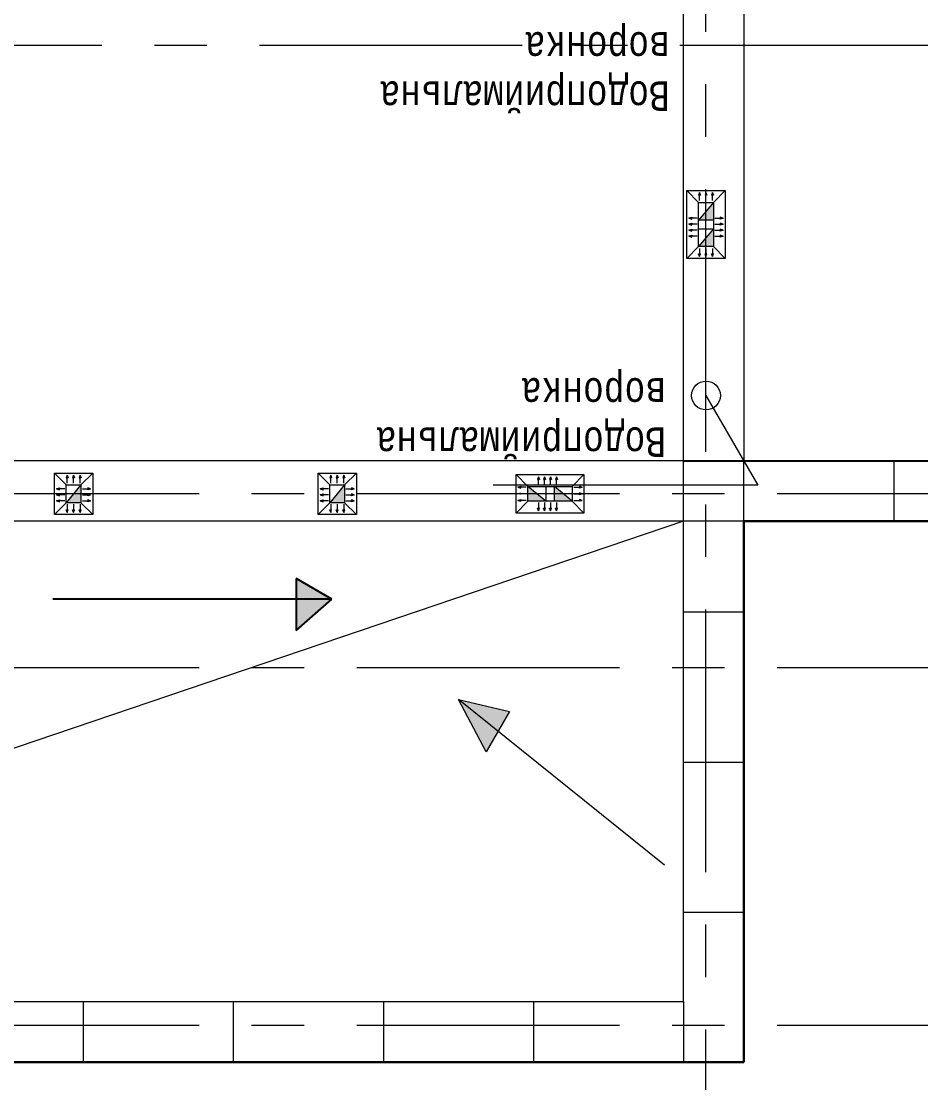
# Model space of a CAD drawing. Header units: millimetres. Extents: x -689206 to 4969298, y -1019800 to 703299.
# Drawn here: x 344555 to 352163, y -955693 to -946709 of the extents above; entities that cross this region are included whole.
import ezdxf

# ---------------------------------------------------------------- set-up
doc = ezdxf.new("R2010")
doc.units = ezdxf.units.MM
doc.linetypes.add('JIS_02_4.0', pattern=[5.5, 4, -1.5])
doc.linetypes.add('осеваяX2', pattern=[101.6, 63.5, -12.7, 12.7, -12.7])
doc.layers.add('кровля', color=211, linetype='Continuous')
doc.layers.add('четотам', color=7, linetype='Continuous')
for name, color, linetype, lineweight in [('РАЗМЕРЫ', 7, 'Continuous', 9), ('сваи', 7, 'JIS_02_4.0', 30), ('стены', 7, 'Continuous', 20)]:
    doc.layers.add(name, color=color, linetype=linetype, lineweight=lineweight)
doc.styles.add('Аннотативный', font='isocteur.ttf', dxfattribs={"width": 0.7, "height": 250})

msp = doc.modelspace()

# ---------------------------------------------------------------- hatches: boundary and pattern name
at = {"layer": 'кровля', "lineweight": 15}
h = msp.add_hatch(color=7, dxfattribs=at)
h.dxf.hatch_style = 1
h.paths.add_polyline_path([(350291.4, -948180.8), (350299.6, -948180.8), (350291.4, -948157.2)])
h.paths.add_polyline_path([(350283.3, -948180.8), (350291.4, -948180.8), (350291.4, -948157.2)])
h = msp.add_hatch(color=7, dxfattribs=at)
h.dxf.hatch_style = 1
h.paths.add_polyline_path([(350346.7, -948157.2), (350338.6, -948180.8), (350346.7, -948180.8)])
h.paths.add_polyline_path([(350346.7, -948157.2), (350346.7, -948180.8), (350354.9, -948180.8)])
h = msp.add_hatch(color=7, dxfattribs=at)
h.dxf.hatch_style = 1
h.paths.add_polyline_path([(350402, -948157.2), (350393.9, -948180.8), (350402, -948180.8)])
h.paths.add_polyline_path([(350402, -948157.2), (350402, -948180.8), (350410.2, -948180.8)])
h = msp.add_hatch(color=7, dxfattribs=at)
h.dxf.hatch_style = 1
h.paths.add_polyline_path([(350202.8, -948374.5), (350226.4, -948382.6), (350226.4, -948374.5)])
h.paths.add_polyline_path([(350202.8, -948374.5), (350226.4, -948374.5), (350226.4, -948366.4)])
h = msp.add_hatch(color=7, dxfattribs=at)
h.dxf.hatch_style = 1
h.paths.add_polyline_path([(350226.4, -948425.7), (350226.4, -948417.6), (350202.8, -948425.7)])
h.paths.add_polyline_path([(350226.4, -948433.9), (350226.4, -948425.7), (350202.8, -948425.7)])
h = msp.add_hatch(color=7, dxfattribs=at)
h.dxf.hatch_style = 1
h.paths.add_polyline_path([(350467.1, -948374.5), (350467.1, -948382.6), (350490.7, -948374.5)])
h.paths.add_polyline_path([(350467.1, -948366.4), (350467.1, -948374.5), (350490.7, -948374.5)])
h = msp.add_hatch(color=7, dxfattribs=at)
h.dxf.hatch_style = 1
h.paths.add_polyline_path([(350490.7, -948425.7), (350467.1, -948417.6), (350467.1, -948425.7)])
h.paths.add_polyline_path([(350490.7, -948425.7), (350467.1, -948425.7), (350467.1, -948433.9)])
h = msp.add_hatch(color=7, dxfattribs=at)
h.dxf.hatch_style = 1
h.paths.add_polyline_path([(350226.4, -948477), (350226.4, -948468.9), (350202.8, -948477)])
h.paths.add_polyline_path([(350226.4, -948485.1), (350226.4, -948477), (350202.8, -948477)])
h = msp.add_hatch(color=7, dxfattribs=at)
h.dxf.hatch_style = 1
h.paths.add_polyline_path([(350226.4, -948526.8), (350226.4, -948518.6), (350202.8, -948526.8)])
h.paths.add_polyline_path([(350226.4, -948534.9), (350226.4, -948526.8), (350202.8, -948526.8)])
h = msp.add_hatch(color=7, dxfattribs=at)
h.dxf.hatch_style = 1
h.paths.add_polyline_path([(350490.7, -948477), (350467.1, -948468.9), (350467.1, -948477)])
h.paths.add_polyline_path([(350490.7, -948477), (350467.1, -948477), (350467.1, -948485.1)])
h = msp.add_hatch(color=7, dxfattribs=at)
h.dxf.hatch_style = 1
h.paths.add_polyline_path([(350490.7, -948526.8), (350467.1, -948518.6), (350467.1, -948526.8)])
h.paths.add_polyline_path([(350490.7, -948526.8), (350467.1, -948526.8), (350467.1, -948534.9)])
h = msp.add_hatch(color=7, dxfattribs=at)
h.dxf.hatch_style = 1
h.paths.add_polyline_path([(350291.4, -948701.1), (350299.6, -948677.5), (350291.4, -948677.5)])
h.paths.add_polyline_path([(350291.4, -948701.1), (350291.4, -948677.5), (350283.3, -948677.5)])
h = msp.add_hatch(color=7, dxfattribs=at)
h.dxf.hatch_style = 1
h.paths.add_polyline_path([(350346.7, -948677.5), (350338.6, -948677.5), (350346.7, -948701.1)])
h.paths.add_polyline_path([(350354.9, -948677.5), (350346.7, -948677.5), (350346.7, -948701.1)])
h = msp.add_hatch(color=7, dxfattribs=at)
h.dxf.hatch_style = 1
h.paths.add_polyline_path([(350402, -948677.5), (350393.9, -948677.5), (350402, -948701.1)])
h.paths.add_polyline_path([(350410.2, -948677.5), (350402, -948677.5), (350402, -948701.1)])
at = {"layer": 'кровля', "lineweight": 15, "true_color": 0x000000}
h = msp.add_hatch(color=18, dxfattribs=at)
h.dxf.hatch_style = 1
h.paths.add_polyline_path([(344942.5, -950573.1), (344950.6, -950573.1), (344942.5, -950549.4)])
h.paths.add_polyline_path([(344934.4, -950573.1), (344942.5, -950573.1), (344942.5, -950549.4)])
h = msp.add_hatch(color=18, dxfattribs=at)
h.dxf.hatch_style = 1
h.paths.add_polyline_path([(344989.7, -950573.1), (344997.8, -950573.1), (344997.8, -950549.4)])
h.paths.add_polyline_path([(344997.8, -950573.1), (345005.9, -950573.1), (344997.8, -950549.4)])
h = msp.add_hatch(color=18, dxfattribs=at)
h.dxf.hatch_style = 1
h.paths.add_polyline_path([(345044.9, -950573.1), (345053.1, -950573.1), (345053.1, -950549.4)])
h.paths.add_polyline_path([(345053.1, -950573.1), (345061.2, -950573.1), (345053.1, -950549.4)])
h = msp.add_hatch(color=18, dxfattribs=at)
h.dxf.hatch_style = 1
h.paths.add_polyline_path([(347172.5, -950573.1), (347180.6, -950573.1), (347172.5, -950549.4)])
h.paths.add_polyline_path([(347164.4, -950573.1), (347172.5, -950573.1), (347172.5, -950549.4)])
h = msp.add_hatch(color=18, dxfattribs=at)
h.dxf.hatch_style = 1
h.paths.add_polyline_path([(347219.7, -950573.1), (347227.8, -950573.1), (347227.8, -950549.4)])
h.paths.add_polyline_path([(347227.8, -950573.1), (347235.9, -950573.1), (347227.8, -950549.4)])
h = msp.add_hatch(color=18, dxfattribs=at)
h.dxf.hatch_style = 1
h.paths.add_polyline_path([(347274.9, -950573.1), (347283.1, -950573.1), (347283.1, -950549.4)])
h.paths.add_polyline_path([(347283.1, -950573.1), (347291.2, -950573.1), (347283.1, -950549.4)])
at = {"layer": 'кровля', "lineweight": 15}
h = msp.add_hatch(color=7, dxfattribs=at)
h.dxf.hatch_style = 1
h.paths.add_polyline_path([(348930.2, -950587.9), (348938.3, -950587.9), (348930.2, -950564.3)])
h.paths.add_polyline_path([(348922, -950587.9), (348930.2, -950587.9), (348930.2, -950564.3)])
h = msp.add_hatch(color=7, dxfattribs=at)
h.dxf.hatch_style = 1
h.paths.add_polyline_path([(348980, -950587.9), (348988.1, -950587.9), (348980, -950564.3)])
h.paths.add_polyline_path([(348971.8, -950587.9), (348980, -950587.9), (348980, -950564.3)])
h = msp.add_hatch(color=7, dxfattribs=at)
h.dxf.hatch_style = 1
h.paths.add_polyline_path([(349031.2, -950587.9), (349039.3, -950587.9), (349031.2, -950564.3)])
h.paths.add_polyline_path([(349023.1, -950587.9), (349031.2, -950587.9), (349031.2, -950564.3)])
h = msp.add_hatch(color=7, dxfattribs=at)
h.dxf.hatch_style = 1
h.paths.add_polyline_path([(349082.5, -950564.3), (349074.3, -950587.9), (349082.5, -950587.9)])
h.paths.add_polyline_path([(349082.5, -950564.3), (349082.5, -950587.9), (349090.6, -950587.9)])
at = {"layer": 'кровля', "lineweight": 15, "true_color": 0x000000}
h = msp.add_hatch(color=18, dxfattribs=at)
h.dxf.hatch_style = 1
h.paths.add_polyline_path([(344853.8, -950665.2), (344877.5, -950673.3), (344877.5, -950665.2)])
h.paths.add_polyline_path([(344853.8, -950665.2), (344877.5, -950665.2), (344877.5, -950657.1)])
h = msp.add_hatch(color=18, dxfattribs=at)
h.dxf.hatch_style = 1
h.paths.add_polyline_path([(345118.1, -950665.2), (345118.1, -950673.3), (345141.8, -950665.2)])
h.paths.add_polyline_path([(345118.1, -950657.1), (345118.1, -950665.2), (345141.8, -950665.2)])
h = msp.add_hatch(color=18, dxfattribs=at)
h.dxf.hatch_style = 1
h.paths.add_polyline_path([(347083.8, -950665.2), (347107.5, -950673.3), (347107.5, -950665.2)])
h.paths.add_polyline_path([(347083.8, -950665.2), (347107.5, -950665.2), (347107.5, -950657.1)])
h = msp.add_hatch(color=18, dxfattribs=at)
h.dxf.hatch_style = 1
h.paths.add_polyline_path([(347348.1, -950665.2), (347348.1, -950673.3), (347371.8, -950665.2)])
h.paths.add_polyline_path([(347348.1, -950657.1), (347348.1, -950665.2), (347371.8, -950665.2)])
at = {"layer": 'кровля', "lineweight": 15}
h = msp.add_hatch(color=7, dxfattribs=at)
h.dxf.hatch_style = 1
h.paths.add_polyline_path([(348755.8, -950653), (348779.5, -950661.1), (348779.5, -950653)])
h.paths.add_polyline_path([(348755.8, -950653), (348779.5, -950653), (348779.5, -950644.8)])
h = msp.add_hatch(color=7, dxfattribs=at)
h.dxf.hatch_style = 1
h.paths.add_polyline_path([(349276.1, -950653), (349276.1, -950661.1), (349299.7, -950653)])
h.paths.add_polyline_path([(349276.1, -950644.8), (349276.1, -950653), (349299.7, -950653)])
at = {"layer": 'кровля', "lineweight": 15, "true_color": 0x000000}
h = msp.add_hatch(color=18, dxfattribs=at)
h.dxf.hatch_style = 1
h.paths.add_polyline_path([(344877.5, -950716.5), (344877.5, -950708.3), (344853.8, -950716.5)])
h.paths.add_polyline_path([(344877.5, -950724.6), (344877.5, -950716.5), (344853.8, -950716.5)])
h = msp.add_hatch(color=18, dxfattribs=at)
h.dxf.hatch_style = 1
h.paths.add_polyline_path([(344877.5, -950767.7), (344877.5, -950759.6), (344853.8, -950767.7)])
h.paths.add_polyline_path([(344877.5, -950775.8), (344877.5, -950767.7), (344853.8, -950767.7)])
h = msp.add_hatch(color=18, dxfattribs=at)
h.dxf.hatch_style = 1
h.paths.add_polyline_path([(345141.8, -950716.5), (345118.1, -950708.3), (345118.1, -950716.5)])
h.paths.add_polyline_path([(345141.8, -950716.5), (345118.1, -950716.5), (345118.1, -950724.6)])
h = msp.add_hatch(color=18, dxfattribs=at)
h.dxf.hatch_style = 1
h.paths.add_polyline_path([(345141.8, -950767.7), (345118.1, -950759.6), (345118.1, -950767.7)])
h.paths.add_polyline_path([(345141.8, -950767.7), (345118.1, -950767.7), (345118.1, -950775.8)])
h = msp.add_hatch(color=18, dxfattribs=at)
h.dxf.hatch_style = 1
h.paths.add_polyline_path([(347107.5, -950716.5), (347107.5, -950708.3), (347083.8, -950716.5)])
h.paths.add_polyline_path([(347107.5, -950724.6), (347107.5, -950716.5), (347083.8, -950716.5)])
h = msp.add_hatch(color=18, dxfattribs=at)
h.dxf.hatch_style = 1
h.paths.add_polyline_path([(347107.5, -950767.7), (347107.5, -950759.6), (347083.8, -950767.7)])
h.paths.add_polyline_path([(347107.5, -950775.8), (347107.5, -950767.7), (347083.8, -950767.7)])
h = msp.add_hatch(color=18, dxfattribs=at)
h.dxf.hatch_style = 1
h.paths.add_polyline_path([(347371.8, -950716.5), (347348.1, -950708.3), (347348.1, -950716.5)])
h.paths.add_polyline_path([(347371.8, -950716.5), (347348.1, -950716.5), (347348.1, -950724.6)])
h = msp.add_hatch(color=18, dxfattribs=at)
h.dxf.hatch_style = 1
h.paths.add_polyline_path([(347371.8, -950767.7), (347348.1, -950759.6), (347348.1, -950767.7)])
h.paths.add_polyline_path([(347371.8, -950767.7), (347348.1, -950767.7), (347348.1, -950775.8)])
at = {"layer": 'кровля', "lineweight": 15}
h = msp.add_hatch(color=7, dxfattribs=at)
h.dxf.hatch_style = 1
h.paths.add_polyline_path([(348779.5, -950708.3), (348779.5, -950700.1), (348755.8, -950708.3)])
h.paths.add_polyline_path([(348779.5, -950716.4), (348779.5, -950708.3), (348755.8, -950708.3)])
h = msp.add_hatch(color=7, dxfattribs=at)
h.dxf.hatch_style = 1
h.paths.add_polyline_path([(348779.5, -950763.5), (348779.5, -950755.4), (348755.8, -950763.5)])
h.paths.add_polyline_path([(348779.5, -950771.7), (348779.5, -950763.5), (348755.8, -950763.5)])
h = msp.add_hatch(color=7, dxfattribs=at)
h.dxf.hatch_style = 1
h.paths.add_polyline_path([(349299.7, -950763.5), (349276.1, -950755.4), (349276.1, -950763.5)])
h.paths.add_polyline_path([(349299.7, -950763.5), (349276.1, -950763.5), (349276.1, -950771.7)])
at = {"layer": 'кровля', "lineweight": 15, "true_color": 0x000000}
h = msp.add_hatch(color=18, dxfattribs=at)
h.dxf.hatch_style = 1
h.paths.add_polyline_path([(344942.5, -950867.1), (344950.6, -950843.4), (344942.5, -950843.4)])
h.paths.add_polyline_path([(344942.5, -950867.1), (344942.5, -950843.4), (344934.4, -950843.4)])
h = msp.add_hatch(color=18, dxfattribs=at)
h.dxf.hatch_style = 1
h.paths.add_polyline_path([(344997.8, -950843.4), (344989.7, -950843.4), (344997.8, -950867.1)])
h.paths.add_polyline_path([(345005.9, -950843.4), (344997.8, -950843.4), (344997.8, -950867.1)])
h = msp.add_hatch(color=18, dxfattribs=at)
h.dxf.hatch_style = 1
h.paths.add_polyline_path([(345053.1, -950843.4), (345044.9, -950843.4), (345053.1, -950867.1)])
h.paths.add_polyline_path([(345061.2, -950843.4), (345053.1, -950843.4), (345053.1, -950867.1)])
h = msp.add_hatch(color=18, dxfattribs=at)
h.dxf.hatch_style = 1
h.paths.add_polyline_path([(347172.5, -950867.1), (347180.6, -950843.4), (347172.5, -950843.4)])
h.paths.add_polyline_path([(347172.5, -950867.1), (347172.5, -950843.4), (347164.4, -950843.4)])
h = msp.add_hatch(color=18, dxfattribs=at)
h.dxf.hatch_style = 1
h.paths.add_polyline_path([(347227.8, -950843.4), (347219.7, -950843.4), (347227.8, -950867.1)])
h.paths.add_polyline_path([(347235.9, -950843.4), (347227.8, -950843.4), (347227.8, -950867.1)])
h = msp.add_hatch(color=18, dxfattribs=at)
h.dxf.hatch_style = 1
h.paths.add_polyline_path([(347283.1, -950843.4), (347274.9, -950843.4), (347283.1, -950867.1)])
h.paths.add_polyline_path([(347291.2, -950843.4), (347283.1, -950843.4), (347283.1, -950867.1)])
at = {"layer": 'кровля', "lineweight": 15}
h = msp.add_hatch(color=7, dxfattribs=at)
h.dxf.hatch_style = 1
h.paths.add_polyline_path([(348930.2, -950852.2), (348938.3, -950828.6), (348930.2, -950828.6)])
h.paths.add_polyline_path([(348930.2, -950852.2), (348930.2, -950828.6), (348922, -950828.6)])
h = msp.add_hatch(color=7, dxfattribs=at)
h.dxf.hatch_style = 1
h.paths.add_polyline_path([(348980, -950852.2), (348988.1, -950828.6), (348980, -950828.6)])
h.paths.add_polyline_path([(348980, -950852.2), (348980, -950828.6), (348971.8, -950828.6)])
h = msp.add_hatch(color=7, dxfattribs=at)
h.dxf.hatch_style = 1
h.paths.add_polyline_path([(349031.2, -950852.2), (349039.3, -950828.6), (349031.2, -950828.6)])
h.paths.add_polyline_path([(349031.2, -950852.2), (349031.2, -950828.6), (349023.1, -950828.6)])
h = msp.add_hatch(color=7, dxfattribs=at)
h.dxf.hatch_style = 1
h.paths.add_polyline_path([(349082.5, -950828.6), (349074.3, -950828.6), (349082.5, -950852.2)])
h.paths.add_polyline_path([(349090.6, -950828.6), (349082.5, -950828.6), (349082.5, -950852.2)])
at = {"layer": 'РАЗМЕРЫ', "lineweight": 20, "ltscale": 150}
h = msp.add_hatch(color=256, dxfattribs=at)
h.dxf.hatch_style = 1
h.paths.add_polyline_path([(350284.2, -948616), (350409.2, -948616), (350409.2, -948466)])
h.paths.add_polyline_path([(350284.2, -948392.3), (350409.2, -948392.3), (350409.2, -948242.3)])
h = msp.add_hatch(color=256, dxfattribs=at)
h.dxf.hatch_style = 1
h.paths.add_polyline_path([(344935.3, -950783.3), (345060.3, -950783.3), (345060.3, -950633.3)])
h = msp.add_hatch(color=256, dxfattribs=at)
h.dxf.hatch_style = 1
h.paths.add_polyline_path([(347165.3, -950783.3), (347290.3, -950783.3), (347290.3, -950633.3)])
h = msp.add_hatch(color=256, dxfattribs=at)
h.dxf.hatch_style = 1
h.paths.add_polyline_path([(348840.9, -950645.8), (348840.9, -950770.8), (348990.9, -950770.8)])
h.paths.add_polyline_path([(349064.7, -950645.8), (349064.7, -950770.8), (349214.7, -950770.8)])
at = {"layer": 'сваи', "lineweight": 20, "ltscale": 15000}
h = msp.add_hatch(color=256, dxfattribs=at)
h.dxf.hatch_style = 1
h.paths.add_polyline_path([(348486.9, -952893), (348587.8, -952718.2), (348254.7, -952450.2)])
h.paths.add_polyline_path([(348587.8, -952718.2), (348684.7, -952550.2), (348254.7, -952450.2)])
h.paths.add_polyline_path([(346879.2, -951600.2), (347183.2, -951600.2), (346879.2, -951424.7)])
h.paths.add_polyline_path([(346879.2, -951865), (347183.2, -951600.2), (346879.2, -951600.2)])
h.paths.add_polyline_path([(348691.1, -946179.2), (349059.5, -945907.4), (348691.1, -945907.4)])
h.paths.add_polyline_path([(348691.1, -945907.4), (349059.5, -945907.4), (348691.1, -945694.7)])
h.paths.add_polyline_path([(352017.6, -946228.5), (352017.6, -945952.1), (351539, -945952.1)])
h.paths.add_polyline_path([(351539, -945952.1), (352017.6, -945952.1), (352017.6, -945716.7)])
h.paths.add_polyline_path([(349239.2, -940090.2), (349543.2, -940090.2), (349239.2, -939914.7)])
h.paths.add_polyline_path([(349239.2, -940355), (349543.2, -940090.2), (349239.2, -940090.2)])
h.paths.add_polyline_path([(351705.9, -940317.4), (351705.9, -940141.9), (351401.9, -940141.9)])
h.paths.add_polyline_path([(351401.9, -940141.9), (351705.9, -940141.9), (351705.9, -939877.1)])
h.paths.add_polyline_path([(346879.2, -935035), (347183.2, -934770.2), (346879.2, -934770.2)])
h.paths.add_polyline_path([(346879.2, -934770.2), (347183.2, -934770.2), (346879.2, -934594.7)])
h.paths.add_polyline_path([(348254.7, -933870.2), (348697.5, -933638.1), (348522.7, -933537.2)])
h.paths.add_polyline_path([(348254.7, -933870.2), (348522.7, -933537.2), (348354.7, -933440.2)])

# ---------------------------------------------------------------- linework, layer by layer
at = {"layer": 'кровля', "color": 7, "lineweight": 15}
for p, q in [((350284.2, -948242.3), (350184.2, -948142.3)), ((350291.4, -948157.2), (350283.3, -948180.8)), ((350291.4, -948227.2), (350291.4, -948157.2)), ((350291.4, -948157.2), (350299.6, -948180.8)), ((350346.7, -948157.2), (350338.6, -948180.8)), ((350346.7, -948227.2), (350346.7, -948157.2)), ((350346.7, -948157.2), (350354.9, -948180.8)), ((350402, -948157.2), (350393.9, -948180.8)), ((350402, -948227.2), (350402, -948157.2)), ((350402, -948157.2), (350410.2, -948180.8)), ((350409.2, -948242.3), (350509.2, -948142.3)), ((350283.3, -948180.8), (350291.4, -948180.8)), ((350299.6, -948180.8), (350291.4, -948180.8)), ((350338.6, -948180.8), (350346.7, -948180.8)), ((350393.9, -948180.8), (350402, -948180.8)), ((350410.2, -948180.8), (350402, -948180.8)), ((350202.8, -948374.5), (350226.4, -948366.4)), ((350272.8, -948374.5), (350202.8, -948374.5)), ((350202.8, -948374.5), (350226.4, -948382.6)), ((350202.8, -948425.7), (350226.4, -948417.6)), ((350272.8, -948425.7), (350202.8, -948425.7)), ((350202.8, -948425.7), (350226.4, -948433.9)), ((350226.4, -948366.4), (350226.4, -948374.5)), ((350226.4, -948382.6), (350226.4, -948374.5)), ((350226.4, -948417.6), (350226.4, -948425.7)), ((350226.4, -948433.9), (350226.4, -948425.7)), ((350420.7, -948374.5), (350490.7, -948374.5)), ((350420.7, -948425.7), (350490.7, -948425.7)), ((350490.7, -948374.5), (350467.1, -948366.4)), ((350467.1, -948366.4), (350467.1, -948374.5)), ((350490.7, -948374.5), (350467.1, -948382.6)), ((350467.1, -948382.6), (350467.1, -948374.5)), ((350490.7, -948425.7), (350467.1, -948417.6)), ((350467.1, -948417.6), (350467.1, -948425.7)), ((350490.7, -948425.7), (350467.1, -948433.9)), ((350467.1, -948433.9), (350467.1, -948425.7)), ((350202.8, -948477), (350226.4, -948468.9)), ((350272.8, -948477), (350202.8, -948477)), ((350202.8, -948477), (350226.4, -948485.1)), ((350202.8, -948526.8), (350226.4, -948518.6)), ((350272.8, -948526.8), (350202.8, -948526.8)), ((350202.8, -948526.8), (350226.4, -948534.9)), ((350226.4, -948468.9), (350226.4, -948477)), ((350226.4, -948485.1), (350226.4, -948477)), ((350226.4, -948518.6), (350226.4, -948526.8)), ((350226.4, -948534.9), (350226.4, -948526.8)), ((350420.7, -948477), (350490.7, -948477)), ((350420.7, -948526.8), (350490.7, -948526.8)), ((350490.7, -948477), (350467.1, -948468.9)), ((350467.1, -948468.9), (350467.1, -948477)), ((350490.7, -948477), (350467.1, -948485.1)), ((350467.1, -948485.1), (350467.1, -948477)), ((350490.7, -948526.8), (350467.1, -948518.6)), ((350467.1, -948518.6), (350467.1, -948526.8)), ((350490.7, -948526.8), (350467.1, -948534.9)), ((350467.1, -948534.9), (350467.1, -948526.8)), ((350284.2, -948616), (350184.2, -948716)), ((350409.2, -948616), (350509.2, -948716)), ((350291.4, -948701.1), (350283.3, -948677.5)), ((350283.3, -948677.5), (350291.4, -948677.5)), ((350291.4, -948631.1), (350291.4, -948701.1)), ((350291.4, -948701.1), (350299.6, -948677.5)), ((350299.6, -948677.5), (350291.4, -948677.5)), ((350346.7, -948701.1), (350338.6, -948677.5)), ((350346.7, -948631.1), (350346.7, -948701.1)), ((350346.7, -948701.1), (350354.9, -948677.5)), ((350354.9, -948677.5), (350346.7, -948677.5)), ((350402, -948701.1), (350393.9, -948677.5)), ((350393.9, -948677.5), (350402, -948677.5)), ((350402, -948631.1), (350402, -948701.1)), ((350402, -948701.1), (350410.2, -948677.5)), ((350410.2, -948677.5), (350402, -948677.5)), ((348840.9, -950645.8), (348740.9, -950545.8)), ((348930.2, -950564.3), (348922, -950587.9)), ((348922, -950587.9), (348930.2, -950587.9)), ((348930.2, -950634.3), (348930.2, -950564.3)), ((348930.2, -950564.3), (348938.3, -950587.9)), ((348938.3, -950587.9), (348930.2, -950587.9)), ((348980, -950564.3), (348971.8, -950587.9)), ((348971.8, -950587.9), (348980, -950587.9)), ((348980, -950634.3), (348980, -950564.3)), ((348980, -950564.3), (348988.1, -950587.9)), ((348988.1, -950587.9), (348980, -950587.9)), ((349031.2, -950564.3), (349023.1, -950587.9)), ((349023.1, -950587.9), (349031.2, -950587.9)), ((349031.2, -950634.3), (349031.2, -950564.3)), ((349031.2, -950564.3), (349039.3, -950587.9)), ((349039.3, -950587.9), (349031.2, -950587.9)), ((349082.5, -950564.3), (349074.3, -950587.9)), ((349074.3, -950587.9), (349082.5, -950587.9)), ((349082.5, -950634.3), (349082.5, -950564.3)), ((349082.5, -950564.3), (349090.6, -950587.9)), ((349090.6, -950587.9), (349082.5, -950587.9)), ((349214.7, -950645.8), (349314.7, -950545.8)), ((348755.8, -950653), (348779.5, -950644.8)), ((348825.8, -950653), (348755.8, -950653)), ((348755.8, -950653), (348779.5, -950661.1)), ((348779.5, -950644.8), (348779.5, -950653)), ((348779.5, -950661.1), (348779.5, -950653)), ((349229.7, -950653), (349299.7, -950653)), ((349299.7, -950653), (349276.1, -950644.8)), ((349276.1, -950644.8), (349276.1, -950653)), ((349299.7, -950653), (349276.1, -950661.1)), ((349276.1, -950661.1), (349276.1, -950653)), ((348840.9, -950770.8), (348740.9, -950870.8)), ((348755.8, -950708.3), (348779.5, -950700.1)), ((348825.8, -950708.3), (348755.8, -950708.3)), ((348755.8, -950763.5), (348779.5, -950755.4)), ((348825.8, -950763.5), (348755.8, -950763.5)), ((348755.8, -950763.5), (348779.5, -950771.7)), ((348779.5, -950755.4), (348779.5, -950763.5)), ((348779.5, -950771.7), (348779.5, -950763.5)), ((349214.7, -950770.8), (349314.7, -950870.8)), ((349229.7, -950708.3), (349299.7, -950708.3)), ((349229.7, -950763.5), (349299.7, -950763.5)), ((349299.7, -950708.3), (349276.1, -950700.1)), ((349299.7, -950708.3), (349276.1, -950716.4)), ((349276.1, -950716.4), (349276.1, -950708.3)), ((349299.7, -950763.5), (349276.1, -950755.4)), ((349276.1, -950755.4), (349276.1, -950763.5)), ((349299.7, -950763.5), (349276.1, -950771.7)), ((349276.1, -950771.7), (349276.1, -950763.5)), ((348930.2, -950852.2), (348922, -950828.6)), ((348922, -950828.6), (348930.2, -950828.6)), ((348930.2, -950782.2), (348930.2, -950852.2)), ((348930.2, -950852.2), (348938.3, -950828.6)), ((348938.3, -950828.6), (348930.2, -950828.6)), ((348980, -950852.2), (348971.8, -950828.6)), ((348971.8, -950828.6), (348980, -950828.6)), ((348980, -950782.2), (348980, -950852.2)), ((348980, -950852.2), (348988.1, -950828.6)), ((348988.1, -950828.6), (348980, -950828.6)), ((349031.2, -950852.2), (349023.1, -950828.6)), ((349023.1, -950828.6), (349031.2, -950828.6)), ((349031.2, -950782.2), (349031.2, -950852.2)), ((349031.2, -950852.2), (349039.3, -950828.6)), ((349039.3, -950828.6), (349031.2, -950828.6)), ((349082.5, -950852.2), (349074.3, -950828.6)), ((349074.3, -950828.6), (349082.5, -950828.6)), ((349082.5, -950782.2), (349082.5, -950852.2)), ((349082.5, -950852.2), (349090.6, -950828.6)), ((349090.6, -950828.6), (349082.5, -950828.6))]:
    msp.add_line(p, q, dxfattribs=at)
at = {"layer": 'кровля', "color": 18, "lineweight": 15, "true_color": 0x000000}
for p, q in [((344935.3, -950633.3), (344835.3, -950533.3)), ((344942.5, -950549.4), (344934.4, -950573.1)), ((344934.4, -950573.1), (344942.5, -950573.1)), ((344942.5, -950619.4), (344942.5, -950549.4)), ((344942.5, -950549.4), (344950.6, -950573.1)), ((344950.6, -950573.1), (344942.5, -950573.1)), ((344997.8, -950549.4), (344989.7, -950573.1)), ((344989.7, -950573.1), (344997.8, -950573.1)), ((344997.8, -950619.4), (344997.8, -950549.4)), ((344997.8, -950549.4), (345005.9, -950573.1)), ((345005.9, -950573.1), (344997.8, -950573.1)), ((345053.1, -950549.4), (345044.9, -950573.1)), ((345044.9, -950573.1), (345053.1, -950573.1)), ((345053.1, -950619.4), (345053.1, -950549.4)), ((345053.1, -950549.4), (345061.2, -950573.1)), ((345061.2, -950573.1), (345053.1, -950573.1)), ((345060.3, -950633.3), (345160.3, -950533.3)), ((347165.3, -950633.3), (347065.3, -950533.3)), ((347172.5, -950549.4), (347164.4, -950573.1)), ((347164.4, -950573.1), (347172.5, -950573.1)), ((347172.5, -950619.4), (347172.5, -950549.4)), ((347172.5, -950549.4), (347180.6, -950573.1)), ((347180.6, -950573.1), (347172.5, -950573.1)), ((347227.8, -950549.4), (347219.7, -950573.1)), ((347219.7, -950573.1), (347227.8, -950573.1)), ((347227.8, -950619.4), (347227.8, -950549.4)), ((347227.8, -950549.4), (347235.9, -950573.1)), ((347235.9, -950573.1), (347227.8, -950573.1)), ((347283.1, -950549.4), (347274.9, -950573.1)), ((347274.9, -950573.1), (347283.1, -950573.1)), ((347283.1, -950619.4), (347283.1, -950549.4)), ((347283.1, -950549.4), (347291.2, -950573.1)), ((347291.2, -950573.1), (347283.1, -950573.1)), ((347290.3, -950633.3), (347390.3, -950533.3)), ((344853.8, -950665.2), (344877.5, -950657.1)), ((344923.8, -950665.2), (344853.8, -950665.2)), ((344853.8, -950665.2), (344877.5, -950673.3)), ((344877.5, -950657.1), (344877.5, -950665.2)), ((344877.5, -950673.3), (344877.5, -950665.2)), ((345071.8, -950665.2), (345141.8, -950665.2)), ((345141.8, -950665.2), (345118.1, -950657.1)), ((345118.1, -950657.1), (345118.1, -950665.2)), ((345141.8, -950665.2), (345118.1, -950673.3)), ((345118.1, -950673.3), (345118.1, -950665.2)), ((347083.8, -950665.2), (347107.5, -950657.1)), ((347153.8, -950665.2), (347083.8, -950665.2)), ((347083.8, -950665.2), (347107.5, -950673.3)), ((347107.5, -950657.1), (347107.5, -950665.2)), ((347107.5, -950673.3), (347107.5, -950665.2)), ((347301.8, -950665.2), (347371.8, -950665.2)), ((347371.8, -950665.2), (347348.1, -950657.1)), ((347348.1, -950657.1), (347348.1, -950665.2)), ((347371.8, -950665.2), (347348.1, -950673.3)), ((347348.1, -950673.3), (347348.1, -950665.2)), ((344853.8, -950716.5), (344877.5, -950708.3)), ((344923.8, -950716.5), (344853.8, -950716.5)), ((344853.8, -950716.5), (344877.5, -950724.6)), ((344853.8, -950767.7), (344877.5, -950759.6)), ((344923.8, -950767.7), (344853.8, -950767.7)), ((344853.8, -950767.7), (344877.5, -950775.8)), ((344877.5, -950708.3), (344877.5, -950716.5)), ((344877.5, -950724.6), (344877.5, -950716.5)), ((344877.5, -950759.6), (344877.5, -950767.7)), ((344877.5, -950775.8), (344877.5, -950767.7)), ((345071.8, -950716.5), (345141.8, -950716.5)), ((345071.8, -950767.7), (345141.8, -950767.7)), ((345141.8, -950716.5), (345118.1, -950708.3)), ((345118.1, -950708.3), (345118.1, -950716.5)), ((345141.8, -950716.5), (345118.1, -950724.6)), ((345118.1, -950724.6), (345118.1, -950716.5)), ((345141.8, -950767.7), (345118.1, -950759.6)), ((345118.1, -950759.6), (345118.1, -950767.7)), ((345141.8, -950767.7), (345118.1, -950775.8)), ((345118.1, -950775.8), (345118.1, -950767.7)), ((347083.8, -950716.5), (347107.5, -950708.3)), ((347153.8, -950716.5), (347083.8, -950716.5)), ((347083.8, -950716.5), (347107.5, -950724.6)), ((347083.8, -950767.7), (347107.5, -950759.6)), ((347153.8, -950767.7), (347083.8, -950767.7)), ((347083.8, -950767.7), (347107.5, -950775.8)), ((347107.5, -950708.3), (347107.5, -950716.5)), ((347107.5, -950724.6), (347107.5, -950716.5)), ((347107.5, -950759.6), (347107.5, -950767.7)), ((347107.5, -950775.8), (347107.5, -950767.7)), ((347301.8, -950716.5), (347371.8, -950716.5)), ((347301.8, -950767.7), (347371.8, -950767.7)), ((347371.8, -950716.5), (347348.1, -950708.3)), ((347348.1, -950708.3), (347348.1, -950716.5)), ((347371.8, -950716.5), (347348.1, -950724.6)), ((347348.1, -950724.6), (347348.1, -950716.5)), ((347371.8, -950767.7), (347348.1, -950759.6)), ((347348.1, -950759.6), (347348.1, -950767.7)), ((347371.8, -950767.7), (347348.1, -950775.8)), ((347348.1, -950775.8), (347348.1, -950767.7)), ((344935.3, -950783.3), (344835.3, -950883.3)), ((344942.5, -950867.1), (344934.4, -950843.4)), ((344934.4, -950843.4), (344942.5, -950843.4)), ((344942.5, -950797.1), (344942.5, -950867.1)), ((344942.5, -950867.1), (344950.6, -950843.4)), ((344950.6, -950843.4), (344942.5, -950843.4)), ((344997.8, -950867.1), (344989.7, -950843.4)), ((344989.7, -950843.4), (344997.8, -950843.4)), ((344997.8, -950797.1), (344997.8, -950867.1)), ((344997.8, -950867.1), (345005.9, -950843.4)), ((345005.9, -950843.4), (344997.8, -950843.4)), ((345053.1, -950867.1), (345044.9, -950843.4)), ((345044.9, -950843.4), (345053.1, -950843.4)), ((345053.1, -950797.1), (345053.1, -950867.1)), ((345053.1, -950867.1), (345061.2, -950843.4)), ((345061.2, -950843.4), (345053.1, -950843.4)), ((345060.3, -950783.3), (345160.3, -950883.3)), ((347165.3, -950783.3), (347065.3, -950883.3)), ((347172.5, -950867.1), (347164.4, -950843.4)), ((347164.4, -950843.4), (347172.5, -950843.4)), ((347172.5, -950797.1), (347172.5, -950867.1)), ((347172.5, -950867.1), (347180.6, -950843.4)), ((347180.6, -950843.4), (347172.5, -950843.4)), ((347227.8, -950867.1), (347219.7, -950843.4)), ((347219.7, -950843.4), (347227.8, -950843.4)), ((347227.8, -950797.1), (347227.8, -950867.1)), ((347227.8, -950867.1), (347235.9, -950843.4)), ((347235.9, -950843.4), (347227.8, -950843.4)), ((347283.1, -950867.1), (347274.9, -950843.4)), ((347274.9, -950843.4), (347283.1, -950843.4)), ((347283.1, -950797.1), (347283.1, -950867.1)), ((347283.1, -950867.1), (347291.2, -950843.4)), ((347291.2, -950843.4), (347283.1, -950843.4)), ((347290.3, -950783.3), (347390.3, -950883.3))]:
    msp.add_line(p, q, dxfattribs=at)
at = {"layer": 'кровля', "color": 7, "lineweight": 15}
for points in [[(350509.2, -948716), (350184.2, -948716), (350184.2, -948142.3), (350509.2, -948142.3)], [(350409.2, -948616), (350284.2, -948616), (350284.2, -948242.3), (350409.2, -948242.3)], [(348740.9, -950870.8), (348740.9, -950545.8), (349314.7, -950545.8), (349314.7, -950870.8)], [(348840.9, -950770.8), (348840.9, -950645.8), (349214.7, -950645.8), (349214.7, -950770.8)]]:
    msp.add_lwpolyline(points, close=True, dxfattribs=at)
at = {"layer": 'кровля', "color": 18, "lineweight": 15, "true_color": 0x000000}
for points in [[(345160.3, -950883.3), (344835.3, -950883.3), (344835.3, -950533.3), (345160.3, -950533.3)], [(347390.3, -950883.3), (347065.3, -950883.3), (347065.3, -950533.3), (347390.3, -950533.3)], [(345060.3, -950783.3), (344935.3, -950783.3), (344935.3, -950633.3), (345060.3, -950633.3)], [(347290.3, -950783.3), (347165.3, -950783.3), (347165.3, -950633.3), (347290.3, -950633.3)]]:
    msp.add_lwpolyline(points, close=True, dxfattribs=at)
at = {"layer": 'РАЗМЕРЫ', "lineweight": 20, "ltscale": 150}
for p, q in [((350157.7, -950428.7), (350157.7, -935754.4)), ((350667.6, -935754.4), (350667.6, -950428.7)), ((350346.7, -949876), (350784.9, -950635)), ((350157.7, -950428.7), (338165.6, -950428.7)), ((350667.7, -950938.7), (350667.6, -950428.7)), ((351937.7, -950938.7), (351937.6, -950428.7)), ((350784.9, -950635), (348547.8, -950635)), ((350667.7, -950938.7), (338165.6, -950938.7)), ((350159.3, -951708.3), (350670.4, -951708.3)), ((350156.6, -952978.3), (350667.7, -952978.3)), ((350156.6, -954248.3), (350667.7, -954248.3)), ((345077.7, -955008.2), (345077.7, -955518.3)), ((346347.7, -955008.2), (346347.7, -955518.3)), ((347617.7, -955008.2), (347617.7, -955518.3)), ((348887.7, -955008.2), (348887.7, -955518.3)), ((350157.7, -955008.2), (350157.7, -955518.3))]:
    msp.add_line(p, q, dxfattribs=at)
at = {"layer": 'РАЗМЕРЫ', "linetype": 'осеваяX2', "lineweight": 5, "ltscale": 35}
msp.add_line((332346.7, -946910.3), (399399.4, -946910.3), dxfattribs=at)
at = {"layer": 'РАЗМЕРЫ', "lineweight": 25, "ltscale": 150}
for p, q in [((347183.2, -951600.2), (346879.2, -951424.7)), ((346879.2, -951424.7), (346879.2, -951865)), ((347183.2, -951600.2), (344822.8, -951600.2)), ((346879.2, -951865), (347183.2, -951600.2))]:
    msp.add_line(p, q, dxfattribs=at)
at = {"layer": 'РАЗМЕРЫ', "lineweight": 20, "ltscale": 150}
msp.add_circle((350346.7, -949876), 122, dxfattribs=at)
at = {"layer": 'сваи', "lineweight": 20, "ltscale": 15000}
for p, q in [((350157.7, -950938.7), (338165.6, -955008.2)), ((349994.7, -953850.2), (348254.7, -952450.2)), ((348254.7, -952450.2), (348684.7, -952550.2)), ((348486.9, -952893), (348254.7, -952450.2)), ((348684.7, -952550.2), (348486.9, -952893))]:
    msp.add_line(p, q, dxfattribs=at)
at = {"layer": 'стены', "linetype": 'осеваяX2', "lineweight": 5, "ltscale": 35}
for p, q in [((350346.7, -964577.2), (350346.7, -914735.9)), ((399399.4, -950708.3), (332346.7, -950708.3)), ((399399.4, -952180.8), (332346.7, -952180.8)), ((399399.4, -955208.3), (332346.7, -955208.3))]:
    msp.add_line(p, q, dxfattribs=at)
at = {"layer": 'стены', "lineweight": 25}
msp.add_line((350157.7, -950428.7), (354198, -950428.7), dxfattribs=at)
at = {"layer": 'стены', "lineweight": 20}
for q in [(350157.7, -950428.7), (337655.6, -955008.2), (338165.6, -955008.2)]:
    msp.add_line((350157.7, -955008.2), q, dxfattribs=at)
at = {"layer": 'стены', "lineweight": 30}
for p, q in [((354222.6, -950938.7), (350667.7, -950938.7)), ((350667.7, -952491.5), (350667.7, -950938.7)), ((350667.7, -955518.3), (350667.7, -952491.5)), ((340884.7, -955518.3), (350667.7, -955518.3))]:
    msp.add_line(p, q, dxfattribs=at)
at = {"layer": 'четотам', "color": 7, "lineweight": 15}
for points in [[(350409.2, -948242.3), (350409.2, -948392.3), (350284.2, -948392.3), (350284.2, -948242.3), (350409.2, -948242.3), (350284.2, -948392.3)], [(350409.2, -948466), (350409.2, -948616), (350284.2, -948616), (350284.2, -948466), (350409.2, -948466), (350284.2, -948616)], [(348990.9, -950770.8), (348840.9, -950770.8), (348840.9, -950645.8), (348990.9, -950645.8), (348990.9, -950770.8), (348840.9, -950645.8)], [(349214.7, -950770.8), (349064.7, -950770.8), (349064.7, -950645.8), (349214.7, -950645.8), (349214.7, -950770.8), (349064.7, -950645.8)]]:
    msp.add_lwpolyline(points, dxfattribs=at)
at = {"layer": 'четотам', "color": 18, "lineweight": 15, "true_color": 0x000000}
for points in [[(345060.3, -950633.3), (345060.3, -950783.3), (344935.3, -950783.3), (344935.3, -950633.3), (345060.3, -950633.3), (344935.3, -950783.3)], [(345060.3, -950633.3), (345060.3, -950783.3), (344935.3, -950783.3), (344935.3, -950633.3), (345060.3, -950633.3), (344935.3, -950783.3)], [(347290.3, -950633.3), (347290.3, -950783.3), (347165.3, -950783.3), (347165.3, -950633.3), (347290.3, -950633.3), (347165.3, -950783.3)], [(347290.3, -950633.3), (347290.3, -950783.3), (347165.3, -950783.3), (347165.3, -950633.3), (347290.3, -950633.3), (347165.3, -950783.3)]]:
    msp.add_lwpolyline(points, dxfattribs=at)

# ---------------------------------------------------------------- texts
at = {"layer": 'РАЗМЕРЫ', "lineweight": 20, "ltscale": 150, "char_height": 250, "width": 850, "attachment_point": 1, "rotation": 180, "style": 'Аннотативный'}
for insert in [(350039.8, -947467.9), (350008.4, -950396.2)]:
    msp.add_mtext('Водоприймальна воронка', dxfattribs=dict(at, insert=insert))

doc.saveas('drawing.dxf')
